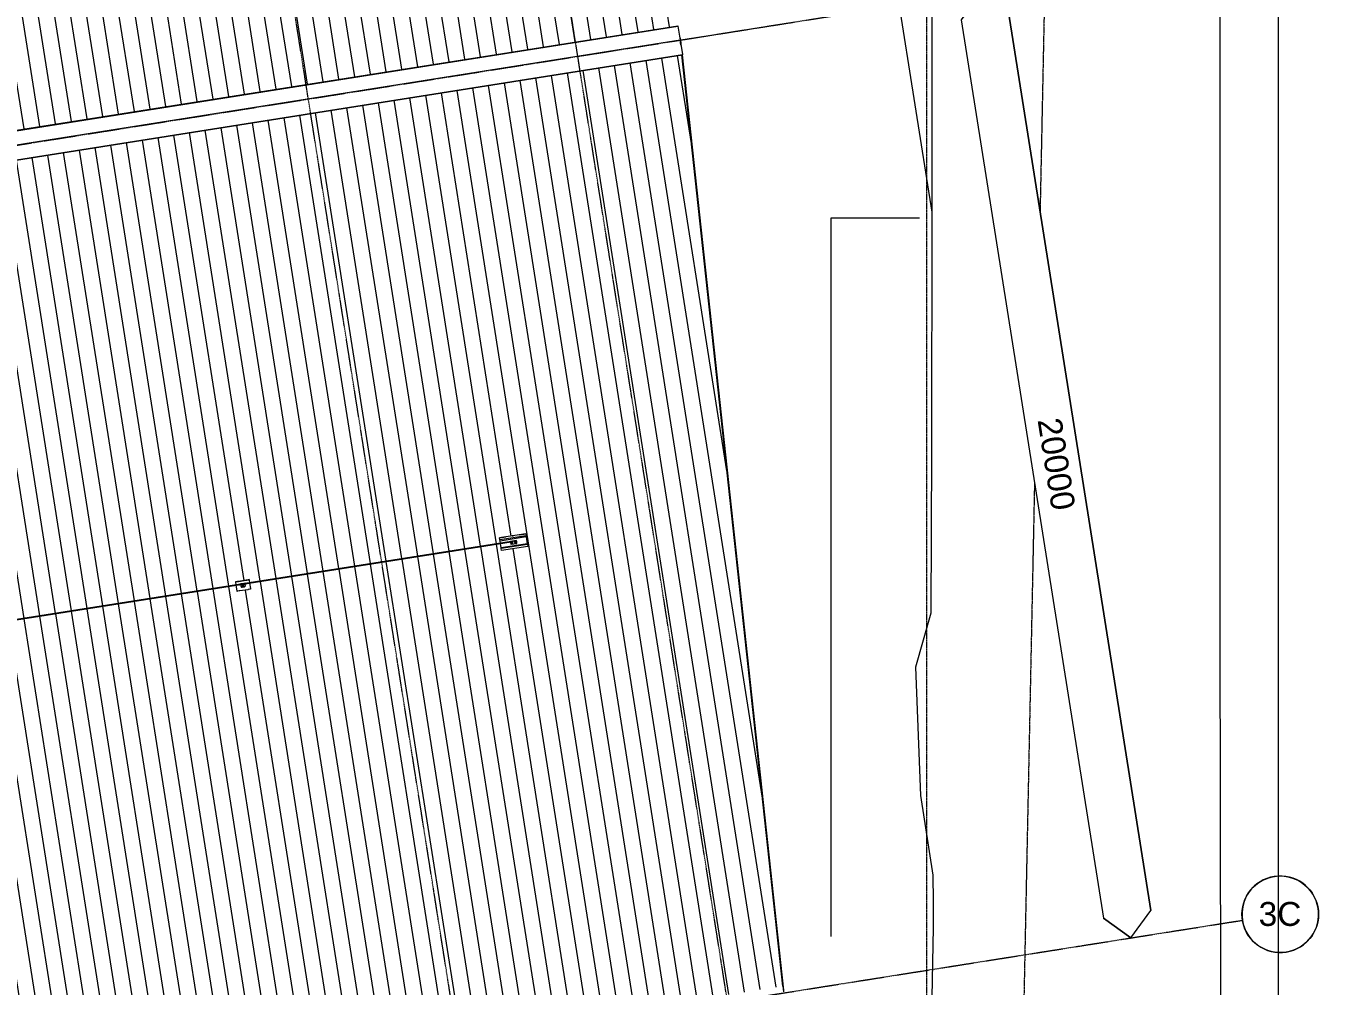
# Model space of a CAD drawing. Header units: millimetres. Extents: x -2355745 to -2216356, y 3958910 to 4068440.
# Drawn here: x -2245801 to -2218677, y 4013383 to 4033441 of the extents above; entities that cross this region are included whole.
import ezdxf

# ---------------------------------------------------------------- set-up
doc = ezdxf.new("R2010")
doc.units = ezdxf.units.MM
doc.linetypes.add('AEC_Double Dash', pattern=[39, 15, -4, 6, -4, 6, -4])
doc.linetypes.add('Grid Line', pattern=[21, 12, -3, 3, -3])
for name, color, linetype, lineweight in [('A-ANNO-NOTE', 131, 'Continuous', 5), ('A-DETL-GENF', 92, 'Continuous', 5), ('A-FLOR', 192, 'Continuous', 5), ('A-GENM', 13, 'Continuous', 5), ('A-ROOF', 132, 'Continuous', 5), ('A-ROOF-PATT', 132, 'Continuous', 5), ('C-PROP-LINE', 91, 'AEC_Double Dash', 13), ('C-TOPO', 7, 'Continuous', 5), ('Q-SPCQ', 91, 'Continuous', 5), ('S-GRID', 1, 'Continuous', 5), ('S-GRID-IDEN', 1, 'Continuous', 5)]:
    doc.layers.add(name, color=color, linetype=linetype, lineweight=lineweight)
doc.styles.add('Arial', font='arial.ttf', dxfattribs={"height": 500})

# ---------------------------------------------------------------- blocks, each defined once
blk = doc.blocks.new('Generic Models 1 - Generic Models 1-392193-ROOF - Part B')
at = {"layer": 'A-GENM'}
blk.add_line((-2219637, 4056708), (-2219637, 4013144), dxfattribs=at)
blk = doc.blocks.new('Static Line_Sayfa_Metal Deck_Pan Mount - Up to 15 _ pitch - Max 2 Users-1847625-ROOF - Part B')
at = {"layer": 'Q-SPCQ'}
for p, q in [((-2235359, 4022832), (-2235904, 4022746)), ((-2235359, 4022832), (-2235904, 4022746)), ((-2235359, 4022832), (-2235487, 4022812)), ((-2235487, 4022812), (-2235359, 4022832)), ((-2235487, 4022812), (-2235487, 4022812)), ((-2235359, 4022832), (-2235359, 4022832)), ((-2235359, 4022832), (-2235352, 4022789)), ((-2235359, 4022832), (-2235359, 4022832)), ((-2235661, 4022671), (-2241272, 4021785)), ((-2241270, 4021777), (-2235661, 4022663)), ((-2235776, 4022766), (-2235904, 4022746)), ((-2235904, 4022746), (-2235776, 4022766)), ((-2235897, 4022703), (-2235904, 4022746)), ((-2235904, 4022746), (-2235904, 4022746)), ((-2235904, 4022746), (-2235904, 4022746)), ((-2235352, 4022789), (-2235897, 4022703)), ((-2235894, 4022681), (-2235897, 4022703)), ((-2235349, 4022767), (-2235894, 4022681)), ((-2235887, 4022635), (-2235894, 4022681)), ((-2235871, 4022539), (-2235886, 4022629)), ((-2235326, 4022625), (-2235871, 4022539)), ((-2235869, 4022525), (-2235871, 4022539)), ((-2235324, 4022611), (-2235869, 4022525)), ((-2235863, 4022483), (-2235869, 4022525)), ((-2235317, 4022569), (-2235863, 4022483)), ((-2235776, 4022766), (-2235776, 4022766)), ((-2235550, 4022692), (-2235679, 4022672)), ((-2235679, 4022672), (-2235678, 4022669)), ((-2235678, 4022667), (-2235677, 4022662)), ((-2235677, 4022662), (-2235674, 4022642)), ((-2235674, 4022642), (-2235670, 4022618)), ((-2235665, 4022614), (-2235605, 4022623)), ((-2235661, 4022670), (-2235661, 4022671)), ((-2235661, 4022669), (-2235661, 4022671)), ((-2235653, 4022670), (-2235560, 4022689)), ((-2235559, 4022684), (-2235652, 4022665)), ((-2235652, 4022646), (-2235652, 4022645)), ((-2235631, 4022789), (-2235645, 4022787)), ((-2235645, 4022787), (-2235631, 4022789)), ((-2235617, 4022791), (-2235631, 4022789)), ((-2235631, 4022789), (-2235618, 4022791)), ((-2235627, 4022649), (-2235627, 4022650)), ((-2235617, 4022791), (-2235618, 4022791)), ((-2235605, 4022623), (-2235546, 4022632)), ((-2235593, 4022655), (-2235593, 4022654)), ((-2235567, 4022658), (-2235567, 4022659)), ((-2235550, 4022687), (-2235550, 4022692)), ((-2235550, 4022691), (-2235550, 4022692)), ((-2235549, 4022687), (-2235550, 4022691)), ((-2235550, 4022687), (-2235549, 4022687)), ((-2235549, 4022684), (-2235550, 4022687)), ((-2235546, 4022663), (-2235549, 4022684)), ((-2235542, 4022638), (-2235546, 4022663)), ((-2235352, 4022789), (-2235349, 4022767)), ((-2235349, 4022767), (-2235326, 4022625)), ((-2235326, 4022625), (-2235324, 4022611)), ((-2235324, 4022611), (-2235317, 4022569)), ((-2241271, 4021785), (-2314823, 4010188)), ((-2314821, 4010180), (-2241269, 4021777)), ((-2241376, 4021837), (-2241425, 4021829)), ((-2241425, 4021829), (-2241376, 4021837)), ((-2241425, 4021829), (-2241425, 4021829)), ((-2241425, 4021829), (-2241424, 4021819)), ((-2241424, 4021819), (-2241424, 4021819)), ((-2241424, 4021819), (-2241415, 4021762)), ((-2241377, 4021836), (-2241415, 4021830)), ((-2241415, 4021830), (-2241378, 4021836)), ((-2241414, 4021755), (-2241396, 4021642)), ((-2241377, 4021836), (-2241364, 4021834)), ((-2241363, 4021834), (-2241376, 4021837)), ((-2241376, 4021837), (-2241376, 4021837)), ((-2241363, 4021834), (-2241199, 4021860)), ((-2241201, 4021860), (-2241362, 4021834)), ((-2241337, 4021777), (-2241341, 4021775)), ((-2241340, 4021770), (-2241341, 4021775)), ((-2241339, 4021766), (-2241340, 4021770)), ((-2241339, 4021765), (-2241335, 4021765)), ((-2241209, 4021797), (-2241335, 4021778)), ((-2241333, 4021765), (-2241207, 4021785)), ((-2241233, 4021795), (-2241312, 4021783)), ((-2241312, 4021782), (-2241312, 4021783)), ((-2241312, 4021782), (-2241311, 4021781)), ((-2241303, 4021727), (-2241309, 4021769)), ((-2241286, 4021715), (-2241236, 4021723)), ((-2241285, 4021745), (-2241285, 4021745)), ((-2241277, 4021746), (-2241277, 4021746)), ((-2241275, 4021746), (-2241275, 4021746)), ((-2241256, 4021749), (-2241256, 4021749)), ((-2241254, 4021749), (-2241254, 4021750)), ((-2241246, 4021751), (-2241246, 4021751)), ((-2241232, 4021793), (-2241233, 4021795)), ((-2241233, 4021795), (-2241233, 4021795)), ((-2241230, 4021782), (-2241224, 4021740)), ((-2241203, 4021797), (-2241207, 4021798)), ((-2241205, 4021785), (-2241201, 4021787)), ((-2241203, 4021797), (-2241202, 4021792)), ((-2241202, 4021792), (-2241201, 4021787)), ((-2241188, 4021866), (-2241200, 4021860)), ((-2241198, 4021860), (-2241187, 4021866)), ((-2241188, 4021866), (-2241139, 4021874)), ((-2241139, 4021874), (-2241188, 4021866)), ((-2241188, 4021866), (-2241188, 4021866)), ((-2241149, 4021872), (-2241187, 4021866)), ((-2241186, 4021866), (-2241149, 4021872)), ((-2241139, 4021874), (-2241139, 4021874)), ((-2241139, 4021874), (-2241137, 4021864)), ((-2241137, 4021864), (-2241137, 4021864)), ((-2241137, 4021864), (-2241128, 4021807)), ((-2241127, 4021800), (-2241109, 4021687)), ((-2241396, 4021642), (-2241394, 4021632)), ((-2241384, 4021634), (-2241394, 4021632)), ((-2241347, 4021639), (-2241384, 4021633)), ((-2241333, 4021637), (-2241346, 4021639)), ((-2241168, 4021663), (-2241332, 4021637)), ((-2241156, 4021669), (-2241167, 4021663)), ((-2241118, 4021675), (-2241155, 4021670)), ((-2241108, 4021677), (-2241116, 4021676)), ((-2241109, 4021687), (-2241108, 4021677))]:
    blk.add_line(p, q, dxfattribs=at)
at = {"layer": 'Q-SPCQ', "flags": 128}
for points in [[(-2235652, 4022645), (-2235652, 4022644), (-2235652, 4022644), (-2235652, 4022643), (-2235652, 4022643), (-2235652, 4022642), (-2235651, 4022642), (-2235651, 4022641), (-2235651, 4022641), (-2235651, 4022640), (-2235650, 4022640), (-2235650, 4022639), (-2235650, 4022639), (-2235650, 4022639), (-2235649, 4022638), (-2235649, 4022638), (-2235648, 4022637), (-2235648, 4022637), (-2235648, 4022637), (-2235647, 4022636), (-2235647, 4022636), (-2235646, 4022636), (-2235646, 4022636), (-2235646, 4022635), (-2235645, 4022635), (-2235645, 4022635), (-2235644, 4022635), (-2235644, 4022635), (-2235643, 4022634), (-2235643, 4022634), (-2235642, 4022634), (-2235642, 4022634), (-2235641, 4022634), (-2235641, 4022634), (-2235640, 4022634), (-2235640, 4022634), (-2235639, 4022634), (-2235639, 4022634), (-2235638, 4022634), (-2235638, 4022634), (-2235637, 4022634), (-2235636, 4022634), (-2235636, 4022634), (-2235635, 4022634), (-2235635, 4022635), (-2235635, 4022635), (-2235634, 4022635), (-2235634, 4022635), (-2235633, 4022635), (-2235633, 4022636), (-2235632, 4022636), (-2235632, 4022636), (-2235631, 4022637), (-2235631, 4022637), (-2235631, 4022637), (-2235630, 4022638), (-2235630, 4022638), (-2235630, 4022638), (-2235629, 4022639), (-2235629, 4022639), (-2235629, 4022640), (-2235628, 4022640), (-2235628, 4022640), (-2235628, 4022641), (-2235628, 4022641), (-2235627, 4022642), (-2235627, 4022642), (-2235627, 4022643), (-2235627, 4022643), (-2235627, 4022644), (-2235627, 4022644), (-2235627, 4022645), (-2235626, 4022645), (-2235626, 4022646), (-2235626, 4022646), (-2235626, 4022647), (-2235626, 4022647), (-2235626, 4022648), (-2235627, 4022648), (-2235627, 4022649)], [(-2235593, 4022654), (-2235593, 4022654), (-2235593, 4022653), (-2235593, 4022653), (-2235592, 4022652), (-2235592, 4022652), (-2235592, 4022651), (-2235592, 4022651), (-2235592, 4022650), (-2235591, 4022650), (-2235591, 4022649), (-2235591, 4022649), (-2235591, 4022648), (-2235590, 4022648), (-2235590, 4022648), (-2235590, 4022647), (-2235589, 4022647), (-2235589, 4022646), (-2235588, 4022646), (-2235588, 4022646), (-2235588, 4022645), (-2235587, 4022645), (-2235587, 4022645), (-2235586, 4022645), (-2235586, 4022644), (-2235585, 4022644), (-2235585, 4022644), (-2235584, 4022644), (-2235584, 4022644), (-2235583, 4022644), (-2235583, 4022643), (-2235582, 4022643), (-2235582, 4022643), (-2235581, 4022643), (-2235581, 4022643), (-2235580, 4022643), (-2235580, 4022643), (-2235579, 4022643), (-2235579, 4022643), (-2235578, 4022643), (-2235578, 4022643), (-2235577, 4022643), (-2235577, 4022644), (-2235576, 4022644), (-2235576, 4022644), (-2235575, 4022644), (-2235575, 4022644), (-2235574, 4022645), (-2235574, 4022645), (-2235573, 4022645), (-2235573, 4022645), (-2235573, 4022646), (-2235572, 4022646), (-2235572, 4022646), (-2235571, 4022647), (-2235571, 4022647), (-2235571, 4022647), (-2235570, 4022648), (-2235570, 4022648), (-2235570, 4022649), (-2235569, 4022649), (-2235569, 4022649), (-2235569, 4022650), (-2235569, 4022650), (-2235568, 4022651), (-2235568, 4022651), (-2235568, 4022652), (-2235568, 4022652), (-2235568, 4022653), (-2235567, 4022653), (-2235567, 4022654), (-2235567, 4022654), (-2235567, 4022655), (-2235567, 4022655), (-2235567, 4022656), (-2235567, 4022656), (-2235567, 4022657), (-2235567, 4022657), (-2235567, 4022658), (-2235567, 4022658)], [(-2241337, 4021777), (-2241336, 4021777), (-2241336, 4021777), (-2241336, 4021777), (-2241335, 4021778), (-2241335, 4021778), (-2241335, 4021778)], [(-2241333, 4021765), (-2241333, 4021765), (-2241333, 4021765), (-2241334, 4021765), (-2241334, 4021765), (-2241335, 4021765), (-2241335, 4021765)], [(-2241277, 4021746), (-2241277, 4021745), (-2241277, 4021745), (-2241277, 4021744), (-2241277, 4021744), (-2241277, 4021743), (-2241276, 4021743), (-2241276, 4021742), (-2241276, 4021742), (-2241276, 4021742), (-2241276, 4021741), (-2241275, 4021741), (-2241275, 4021740), (-2241275, 4021740), (-2241274, 4021740), (-2241274, 4021739), (-2241274, 4021739), (-2241273, 4021739), (-2241273, 4021738), (-2241273, 4021738), (-2241272, 4021738), (-2241272, 4021738), (-2241272, 4021737), (-2241271, 4021737), (-2241271, 4021737), (-2241270, 4021737), (-2241270, 4021736), (-2241269, 4021736), (-2241269, 4021736), (-2241269, 4021736), (-2241268, 4021736), (-2241268, 4021736), (-2241267, 4021736), (-2241267, 4021736), (-2241266, 4021736), (-2241266, 4021736), (-2241265, 4021736), (-2241265, 4021736), (-2241264, 4021736), (-2241264, 4021736), (-2241264, 4021736)], [(-2241275, 4021746), (-2241275, 4021745), (-2241275, 4021745), (-2241275, 4021744), (-2241275, 4021744), (-2241275, 4021744), (-2241274, 4021743), (-2241274, 4021743), (-2241274, 4021743), (-2241274, 4021742), (-2241274, 4021742), (-2241274, 4021742), (-2241273, 4021741), (-2241273, 4021741), (-2241273, 4021741), (-2241273, 4021740), (-2241272, 4021740), (-2241272, 4021740), (-2241272, 4021740), (-2241271, 4021739), (-2241271, 4021739), (-2241271, 4021739), (-2241270, 4021739), (-2241270, 4021739), (-2241270, 4021738), (-2241269, 4021738), (-2241269, 4021738), (-2241269, 4021738), (-2241268, 4021738), (-2241268, 4021738), (-2241268, 4021738), (-2241267, 4021738), (-2241267, 4021737), (-2241266, 4021737), (-2241266, 4021737), (-2241266, 4021737), (-2241265, 4021737), (-2241265, 4021737), (-2241265, 4021737), (-2241264, 4021737), (-2241264, 4021738)], [(-2241264, 4021736), (-2241263, 4021736), (-2241263, 4021736), (-2241262, 4021736), (-2241262, 4021736), (-2241261, 4021736), (-2241261, 4021737), (-2241261, 4021737), (-2241260, 4021737), (-2241260, 4021737), (-2241259, 4021737), (-2241259, 4021738), (-2241259, 4021738), (-2241258, 4021738), (-2241258, 4021739), (-2241258, 4021739), (-2241257, 4021739), (-2241257, 4021740), (-2241257, 4021740), (-2241256, 4021740), (-2241256, 4021741), (-2241256, 4021741), (-2241255, 4021741), (-2241255, 4021742), (-2241255, 4021742), (-2241255, 4021743), (-2241255, 4021743), (-2241254, 4021744), (-2241254, 4021744), (-2241254, 4021744), (-2241254, 4021745), (-2241254, 4021745), (-2241254, 4021746), (-2241254, 4021746), (-2241254, 4021747), (-2241254, 4021747), (-2241254, 4021748), (-2241254, 4021748), (-2241254, 4021749), (-2241254, 4021749), (-2241254, 4021749)], [(-2241264, 4021738), (-2241264, 4021738), (-2241263, 4021738), (-2241263, 4021738), (-2241263, 4021738), (-2241262, 4021738), (-2241262, 4021738), (-2241261, 4021738), (-2241261, 4021738), (-2241261, 4021739), (-2241260, 4021739), (-2241260, 4021739), (-2241260, 4021739), (-2241259, 4021740), (-2241259, 4021740), (-2241259, 4021740), (-2241259, 4021740), (-2241258, 4021741), (-2241258, 4021741), (-2241258, 4021741), (-2241258, 4021741), (-2241257, 4021742), (-2241257, 4021742), (-2241257, 4021742), (-2241257, 4021743), (-2241257, 4021743), (-2241257, 4021744), (-2241256, 4021744), (-2241256, 4021744), (-2241256, 4021745), (-2241256, 4021745), (-2241256, 4021745), (-2241256, 4021746), (-2241256, 4021746), (-2241256, 4021747), (-2241256, 4021747), (-2241256, 4021747), (-2241256, 4021748), (-2241256, 4021748), (-2241256, 4021749), (-2241256, 4021749)], [(-2241209, 4021797), (-2241209, 4021797), (-2241208, 4021798), (-2241208, 4021798), (-2241208, 4021798), (-2241207, 4021798), (-2241207, 4021798)], [(-2241205, 4021785), (-2241205, 4021785), (-2241206, 4021785), (-2241206, 4021785), (-2241207, 4021785), (-2241207, 4021785), (-2241207, 4021785)]]:
    blk.add_lwpolyline(points, dxfattribs=at)
at = {"layer": 'Q-SPCQ'}
for centre, major_axis, ratio, start_param, end_param in [((-2235661, 4022670), (17.3, 2.7), 0.087156, 3.394665, 5.166175), ((-2235660, 4022665), (17.3, 2.7), 0.087156, 3.394665, 5.166175), ((-2235665, 4022618), (4.94, 0.78), 0.996195, 3.141593, 4.712389), ((-2235661, 4022670), (7.41, 1.17), 0.087156, 2.617994, 2.879793), ((-2235661, 4022670), (7.41, 1.17), 0.087156, 3.665191, 6.283185), ((-2235660, 4022665), (7.41, 1.17), 0.087156, 3.665191, 4.45059), ((-2235661, 4022670), (7.41, 1.17), 0.087156, 0, 1.570796), ((-2235660, 4022665), (7.41, 1.17), 0.087156, 5.235988, 6.021386), ((-2235660, 4022665), (7.41, 1.17), 0.087156, 0.261799, 1.047198), ((-2235640, 4022648), (12.8, 2), 0.996195, 0, 3.141593), ((-2235640, 4022648), (12.8, 2), 0.996195, 3.141593, 6.283185), ((-2235580, 4022657), (12.8, 2), 0.996195, 0, 3.141593), ((-2235580, 4022657), (12.8, 2), 0.996195, 3.141593, 6.283185), ((-2235568, 4022689), (17.3, 2.7), 0.087156, 5.166175, 6.283185), ((-2235567, 4022684), (17.3, 2.7), 0.087156, 5.166175, 6.283185), ((-2235547, 4022637), (4.94, 0.78), 0.996195, 4.712389, 6.283185), ((-2241414, 4021821), (9.88, 1.56), 0.996195, 1.570796, 3.141593), ((-2241414, 4021820), (9.88, 1.56), 0.996195, 1.570796, 3.141593), ((-2241378, 4021836), (0.988, 0.156), 0.087156, 0.252159, 1.570796), ((-2241377, 4021836), (0.988, 0.156), 0.087156, 0.252159, 1.570796), ((-2241363, 4021834), (0.988, 0.156), 0.087156, 3.393752, 4.712389), ((-2241362, 4021835), (0.988, 0.156), 0.087156, 3.393752, 3.833298), ((-2241362, 4021835), (0.988, 0.156), 0.087156, 4.492616, 4.712389), ((-2241373, 4021770), (69.1, 10.9), 0.087156, 0.229391, 0.458783), ((-2241288, 4021730), (14.8, 2.3), 0.996195, 3.141593, 4.712389), ((-2241288, 4021730), (14.8, 2.3), 0.996195, 3.435816, 4.147516), ((-2241266, 4021748), (19.6, 3.1), 0.996195, 1.570796, 3.141593), ((-2241266, 4021748), (19.6, 3.1), 0.996195, 1.570796, 4.712389), ((-2241266, 4021748), (11.6, 1.8), 0.996195, 1.570796, 4.712389), ((-2241266, 4021748), (19.6, 3.1), 0.996195, 0, 1.570796), ((-2241266, 4021748), (19.6, 3.1), 0.996195, 4.712389, 7.853982), ((-2241266, 4021748), (11.6, 1.8), 0.996195, 4.712389, 7.853982), ((-2241170, 4021802), (69.1, 10.9), 0.087156, 2.68281, 2.912201), ((-2241239, 4021737), (14.8, 2.3), 0.996195, 4.712389, 6.283185), ((-2241239, 4021738), (14.8, 2.3), 0.996195, 5.565007, 5.954166), ((-2241201, 4021860), (0.988, 0.156), 0.087156, 4.712389, 4.932162), ((-2241201, 4021860), (0.988, 0.156), 0.087156, 5.371707, 6.031026), ((-2241199, 4021860), (0.988, 0.156), 0.087156, 4.712389, 6.031026), ((-2241187, 4021866), (0.988, 0.156), 0.087156, 1.570796, 2.889433), ((-2241186, 4021866), (0.988, 0.156), 0.087156, 1.570796, 2.889433), ((-2241147, 4021863), (9.88, 1.56), 0.996195, 0.785398, 1.570796), ((-2241147, 4021862), (9.88, 1.56), 0.996195, 0, 1.570796), ((-2241147, 4021863), (9.88, 1.56), 0.996195, 0, 0.261799), ((-2241386, 4021643), (9.88, 1.56), 0.996195, 3.141593, 4.712389), ((-2241386, 4021643), (9.88, 1.56), 0.996195, 3.403392, 4.692006), ((-2241347, 4021639), (0.988, 0.156), 0.087156, 0.252159, 1.570796), ((-2241332, 4021637), (0.988, 0.156), 0.087156, 3.393752, 4.712389), ((-2241168, 4021663), (0.988, 0.156), 0.087156, 4.712389, 6.031026), ((-2241155, 4021670), (0.988, 0.156), 0.087156, 1.570796, 2.889433), ((-2241119, 4021685), (9.88, 1.56), 0.996195, 4.712389, 6.283185), ((-2241119, 4021685), (9.88, 1.56), 0.996195, 4.974188, 6.283185)]:
    blk.add_ellipse(centre, major_axis=major_axis, ratio=ratio, start_param=start_param, end_param=end_param, dxfattribs=at)
blk = doc.blocks.new('Ridge Capping - Ridge Capping-1882401-ROOF - Part B')
at = {"layer": 'A-ROOF'}
for p, q in [((-2323027, 4019089), (-2232178, 4033447)), ((-2323026, 4019081), (-2232177, 4033439)), ((-2232178, 4033447), (-2232177, 4033439)), ((-2232177, 4033439), (-2232130, 4033143)), ((-2232130, 4033143), (-2322979, 4018786)), ((-2232130, 4033143), (-2232083, 4032848)), ((-2322908, 4018494), (-2232083, 4032848)), ((-2322906, 4018487), (-2232082, 4032840)), ((-2232083, 4032848), (-2232082, 4032840))]:
    blk.add_line(p, q, dxfattribs=at)
blk = doc.blocks.new('Roof Gutters3 - Roof Gutters-1885272-ROOF - Part B')
at = {"layer": 'A-ROOF'}
for p, q in [((-2232140, 4033209), (-2232127, 4033145)), ((-2232121, 4033106), (-2232127, 4033145)), ((-2232127, 4033145), (-2232120, 4033083)), ((-2232114, 4033041), (-2232121, 4033106)), ((-2232094, 4032838), (-2229971, 4013260)), ((-2232092, 4032838), (-2229973, 4013300))]:
    blk.add_line(p, q, dxfattribs=at)
blk = doc.blocks.new('Family - ___-240017-ROOF - Part B')
at = {"layer": 'C-PROP-LINE'}
blk.add_line((-2226983, 4038163), (-2226983, 4009382), dxfattribs=at)
blk = doc.blocks.new('Family - ___-284748-ROOF - Part B')
at = {"layer": 'C-PROP-LINE'}
for p, q in [((-2223909, 4063727), (-2224611, 4029575)), ((-2224727, 4023916), (-2225151, 4003276))]:
    blk.add_line(p, q, dxfattribs=at)
blk = doc.blocks.new('Dimension - Grids _2D_ - 1-200-639481-ROOF - Part B')
at = {"layer": 'A-DETL-GENF'}
for p, q in [((-9323, 500), (-9823, 0)), ((-9823, 0), (-9323, 500)), ((9677, 500), (-9323, 500)), ((-9323, 500), (9677, 500)), ((10177, 0), (9677, 500)), ((10177, 0), (9677, 500)), ((-9823, 0), (-9323, -500)), ((-9823, 0), (-9323, -500)), ((9677, -500), (10177, 0)), ((10177, 0), (9677, -500)), ((-9323, -500), (9677, -500)), ((-9323, -500), (9677, -500))]:
    blk.add_line(p, q, dxfattribs=at)
blk = doc.blocks.new('Grid - A1-203820-ROOF - Part B')
at = {"layer": 'S-GRID-IDEN'}
blk.add_circle((0, 0), 4, dxfattribs=at)
for start, end in [(360, 180), (180, 360)]:
    blk.add_arc((0, 0), 4, start, end, dxfattribs=at)

msp = doc.modelspace()

# ---------------------------------------------------------------- hatches: boundary and pattern name
at = {"layer": 'A-ROOF-PATT'}
h = msp.add_hatch(dxfattribs=at)
h.set_pattern_fill('FP_4', color=256, style=0, pattern_type=2)
h.set_pattern_definition([(279, (-407230.8, -207712.5), (328.900217, 52.092677), [])])
h.paths.add_polyline_path([(-2323027, 4019089), (-2232192, 4033447), (-2236132, 4052512), (-2236188, 4052503), (-2236203, 4052598), (-2326114, 4038357), (-2325863, 4036765), (-2325828, 4036774), (-2323027, 4019089)])
h.paths.add_polyline_path([(-2322033, 4028611), (-2322027, 4028611), (-2322026, 4028611)])
h.paths.add_polyline_path([(-2320898, 4028794), (-2320893, 4028794), (-2320891, 4028794)])
h.paths.add_polyline_path([(-2319764, 4028977), (-2319758, 4028977), (-2319756, 4028977)])
h.paths.add_polyline_path([(-2318134, 4029240), (-2318134, 4029239), (-2318126, 4029240)])
h.paths.add_polyline_path([(-2243219, 4041298), (-2243214, 4041297), (-2243212, 4041298)])
h.paths.add_polyline_path([(-2242084, 4041480), (-2242079, 4041480), (-2242077, 4041480)])
h.paths.add_polyline_path([(-2240950, 4041662), (-2240944, 4041662), (-2240942, 4041662)])
h.paths.add_polyline_path([(-2240000, 4041815), (-2239999, 4041814), (-2239991, 4041816)])
h.paths.add_polyline_path([(-2239320, 4041924), (-2239320, 4041923), (-2239312, 4041925)])
h.paths.add_polyline_path([(-2323536, 4028193), (-2323578, 4028456), (-2323033, 4028543), (-2323018, 4028452), (-2322969, 4028460), (-2322780, 4028491), (-2317801, 4029295), (-2317807, 4029338), (-2317760, 4029346), (-2317760, 4029346), (-2317748, 4029350), (-2317748, 4029352), (-2317583, 4029378), (-2317583, 4029379), (-2317569, 4029377), (-2317522, 4029383), (-2317515, 4029340), (-2312168, 4030201), (-2312174, 4030245), (-2312127, 4030252), (-2312126, 4030253), (-2312115, 4030256), (-2312115, 4030259), (-2311950, 4030285), (-2311950, 4030285), (-2311936, 4030283), (-2311889, 4030289), (-2311882, 4030247), (-2306535, 4031107), (-2306541, 4031151), (-2306494, 4031159), (-2306494, 4031159), (-2306482, 4031163), (-2306482, 4031165), (-2306317, 4031191), (-2306317, 4031192), (-2306303, 4031190), (-2306256, 4031196), (-2306249, 4031153), (-2300903, 4032014), (-2300908, 4032058), (-2300862, 4032066), (-2300862, 4032066), (-2300850, 4032070), (-2300849, 4032072), (-2300684, 4032098), (-2300684, 4032098), (-2300670, 4032096), (-2300623, 4032102), (-2300616, 4032060), (-2295270, 4032921), (-2295275, 4032965), (-2295229, 4032972), (-2295229, 4032972), (-2295217, 4032976), (-2295216, 4032979), (-2295051, 4033005), (-2295051, 4033005), (-2295037, 4033003), (-2294990, 4033009), (-2294983, 4032967), (-2289637, 4033827), (-2289642, 4033871), (-2289596, 4033879), (-2289596, 4033879), (-2289584, 4033883), (-2289583, 4033885), (-2289418, 4033911), (-2289418, 4033912), (-2289405, 4033910), (-2289357, 4033916), (-2289350, 4033873), (-2284004, 4034734), (-2284009, 4034778), (-2283963, 4034786), (-2283963, 4034786), (-2283951, 4034790), (-2283950, 4034792), (-2283786, 4034818), (-2283785, 4034818), (-2283772, 4034816), (-2283724, 4034822), (-2283717, 4034780), (-2278371, 4035641), (-2278376, 4035685), (-2278330, 4035692), (-2278330, 4035692), (-2278318, 4035696), (-2278317, 4035699), (-2278153, 4035725), (-2278152, 4035725), (-2278139, 4035723), (-2278091, 4035729), (-2278085, 4035687), (-2272738, 4036547), (-2272743, 4036591), (-2272697, 4036599), (-2272697, 4036599), (-2272685, 4036603), (-2272684, 4036605), (-2272520, 4036631), (-2272519, 4036632), (-2272506, 4036630), (-2272458, 4036636), (-2272452, 4036593), (-2267105, 4037454), (-2267110, 4037498), (-2267064, 4037506), (-2267064, 4037506), (-2267052, 4037510), (-2267051, 4037512), (-2266887, 4037538), (-2266886, 4037538), (-2266873, 4037536), (-2266826, 4037542), (-2266819, 4037500), (-2261472, 4038361), (-2261478, 4038405), (-2261431, 4038412), (-2261431, 4038412), (-2261419, 4038416), (-2261419, 4038419), (-2261254, 4038445), (-2261253, 4038445), (-2261240, 4038443), (-2261193, 4038449), (-2261186, 4038407), (-2255839, 4039267), (-2255845, 4039311), (-2255798, 4039319), (-2255798, 4039319), (-2255786, 4039323), (-2255786, 4039325), (-2255621, 4039351), (-2255620, 4039352), (-2255607, 4039350), (-2255560, 4039356), (-2255553, 4039313), (-2250206, 4040174), (-2250212, 4040218), (-2250165, 4040226), (-2250165, 4040226), (-2250153, 4040230), (-2250153, 4040232), (-2249988, 4040258), (-2249988, 4040258), (-2249974, 4040256), (-2249927, 4040262), (-2249920, 4040220), (-2244573, 4041080), (-2244579, 4041125), (-2244532, 4041132), (-2244532, 4041132), (-2244520, 4041136), (-2244520, 4041139), (-2244355, 4041165), (-2244355, 4041165), (-2244341, 4041163), (-2244294, 4041169), (-2244285, 4041127), (-2244238, 4041134), (-2244037, 4041166), (-2243499, 4041252), (-2243433, 4041263), (-2243002, 4041332), (-2242836, 4041359), (-2242831, 4041360), (-2239070, 4041965), (-2239084, 4042056), (-2238539, 4042143), (-2238497, 4041880), (-2239042, 4041793), (-2239068, 4041958), (-2239195, 4041937), (-2244286, 4041119), (-2244264, 4040973), (-2244312, 4040966), (-2244324, 4040971), (-2244324, 4040968), (-2244343, 4040965), (-2244489, 4040942), (-2244489, 4040942), (-2244502, 4040935), (-2244549, 4040929), (-2244572, 4041073), (-2249919, 4040212), (-2249897, 4040067), (-2249945, 4040060), (-2249957, 4040064), (-2249957, 4040062), (-2249976, 4040058), (-2250122, 4040036), (-2250122, 4040035), (-2250135, 4040029), (-2250182, 4040023), (-2250205, 4040166), (-2255552, 4039305), (-2255530, 4039160), (-2255578, 4039153), (-2255590, 4039157), (-2255590, 4039155), (-2255609, 4039152), (-2255755, 4039129), (-2255755, 4039128), (-2255768, 4039122), (-2255815, 4039116), (-2255838, 4039259), (-2261184, 4038399), (-2261163, 4038253), (-2261211, 4038246), (-2261223, 4038251), (-2261223, 4038248), (-2261242, 4038245), (-2261388, 4038222), (-2261388, 4038222), (-2261400, 4038215), (-2261448, 4038209), (-2261471, 4038353), (-2266817, 4037492), (-2266796, 4037347), (-2266844, 4037340), (-2266855, 4037344), (-2266856, 4037342), (-2266875, 4037338), (-2267021, 4037316), (-2267021, 4037315), (-2267033, 4037309), (-2267081, 4037303), (-2267104, 4037446), (-2272450, 4036585), (-2272429, 4036440), (-2272476, 4036433), (-2272488, 4036437), (-2272489, 4036435), (-2272508, 4036432), (-2272654, 4036409), (-2272654, 4036408), (-2272666, 4036402), (-2272714, 4036396), (-2272737, 4036539), (-2278083, 4035679), (-2278062, 4035534), (-2278109, 4035527), (-2278121, 4035531), (-2278122, 4035528), (-2278141, 4035525), (-2278287, 4035502), (-2278287, 4035502), (-2278299, 4035495), (-2278347, 4035489), (-2278370, 4035633), (-2283716, 4034772), (-2283694, 4034627), (-2283742, 4034620), (-2283754, 4034624), (-2283755, 4034622), (-2283774, 4034619), (-2283919, 4034596), (-2283919, 4034595), (-2283932, 4034589), (-2283979, 4034583), (-2284002, 4034726), (-2289349, 4033865), (-2289327, 4033720), (-2289375, 4033713), (-2289387, 4033717), (-2289388, 4033715), (-2289407, 4033712), (-2289552, 4033689), (-2289552, 4033689), (-2289565, 4033682), (-2289612, 4033676), (-2289635, 4033819), (-2294982, 4032959), (-2294960, 4032814), (-2295008, 4032807), (-2295020, 4032811), (-2295021, 4032808), (-2295040, 4032805), (-2295185, 4032782), (-2295185, 4032782), (-2295198, 4032775), (-2295245, 4032770), (-2295268, 4032913), (-2300615, 4032052), (-2300593, 4031907), (-2300641, 4031900), (-2300653, 4031904), (-2300654, 4031902), (-2300673, 4031899), (-2300818, 4031876), (-2300818, 4031875), (-2300831, 4031869), (-2300878, 4031863), (-2300901, 4032006), (-2306248, 4031146), (-2306226, 4031000), (-2306274, 4030993), (-2306286, 4030997), (-2306287, 4030995), (-2306306, 4030992), (-2306451, 4030969), (-2306451, 4030969), (-2306464, 4030962), (-2306511, 4030956), (-2306534, 4031099), (-2311881, 4030239), (-2311859, 4030094), (-2311907, 4030087), (-2311919, 4030091), (-2311919, 4030088), (-2311938, 4030085), (-2312084, 4030062), (-2312084, 4030062), (-2312097, 4030055), (-2312144, 4030050), (-2312167, 4030193), (-2317514, 4029332), (-2317492, 4029187), (-2317540, 4029180), (-2317552, 4029184), (-2317552, 4029182), (-2317571, 4029179), (-2317717, 4029156), (-2317717, 4029155), (-2317730, 4029149), (-2317777, 4029143), (-2317800, 4029286), (-2323017, 4028443), (-2322991, 4028280), (-2323534, 4028193)])
h.paths.add_polyline_path([(-2318158, 4029235), (-2318156, 4029237), (-2318156, 4029236)])
h.paths.add_polyline_path([(-2239344, 4041920), (-2239341, 4041921), (-2239341, 4041920)])
h = msp.add_hatch(dxfattribs=at)
h.set_pattern_fill('FP_5', color=256, style=0, pattern_type=2)
h.set_pattern_definition([(98.961, (-407140.05, -208134.7), (-328.9356, -51.86879), [])])
h.paths.add_polyline_path([(-2319878, 3999209), (-2229988, 4013383), (-2232097, 4032838), (-2322906, 4018487), (-2322905, 4018474), (-2322929, 4018468), (-2319916, 3999445)])
h.paths.add_polyline_path([(-2240810, 4021850), (-2240812, 4021851), (-2240820, 4021849)])
h.paths.add_polyline_path([(-2319971, 4009369), (-2319973, 4009370), (-2319981, 4009369)])
h.paths.add_polyline_path([(-2320728, 4009101), (-2320769, 4009364), (-2320224, 4009450), (-2320207, 4009339), (-2320170, 4009345), (-2320156, 4009348), (-2314965, 4010167), (-2314974, 4010232), (-2314926, 4010239), (-2314914, 4010234), (-2314913, 4010237), (-2314895, 4010240), (-2314749, 4010262), (-2314749, 4010263), (-2314736, 4010269), (-2314689, 4010275), (-2314678, 4010210), (-2309307, 4011057), (-2309316, 4011124), (-2309268, 4011131), (-2309256, 4011126), (-2309256, 4011129), (-2309237, 4011132), (-2309091, 4011154), (-2309091, 4011155), (-2309081, 4011161), (-2309078, 4011161), (-2309031, 4011167), (-2309021, 4011102), (-2303649, 4011949), (-2303658, 4012016), (-2303610, 4012023), (-2303598, 4012018), (-2303598, 4012021), (-2303579, 4012024), (-2303433, 4012046), (-2303433, 4012047), (-2303423, 4012053), (-2303420, 4012053), (-2303373, 4012059), (-2303363, 4011994), (-2297992, 4012841), (-2298001, 4012908), (-2297953, 4012915), (-2297941, 4012911), (-2297940, 4012913), (-2297922, 4012916), (-2297775, 4012938), (-2297775, 4012939), (-2297761, 4012946), (-2297715, 4012951), (-2297705, 4012887), (-2292334, 4013734), (-2292343, 4013800), (-2292295, 4013807), (-2292283, 4013803), (-2292282, 4013805), (-2292264, 4013808), (-2292118, 4013831), (-2292118, 4013831), (-2292107, 4013837), (-2292105, 4013838), (-2292058, 4013843), (-2292048, 4013779), (-2286676, 4014626), (-2286685, 4014692), (-2286637, 4014699), (-2286625, 4014695), (-2286625, 4014697), (-2286606, 4014700), (-2286460, 4014723), (-2286460, 4014723), (-2286447, 4014730), (-2286400, 4014735), (-2286390, 4014671), (-2281019, 4015518), (-2281028, 4015584), (-2280980, 4015591), (-2280968, 4015587), (-2280967, 4015589), (-2280949, 4015592), (-2280802, 4015615), (-2280802, 4015615), (-2280792, 4015621), (-2280790, 4015622), (-2280742, 4015628), (-2280732, 4015563), (-2275361, 4016410), (-2275370, 4016476), (-2275322, 4016483), (-2275310, 4016479), (-2275309, 4016481), (-2275291, 4016484), (-2275145, 4016507), (-2275145, 4016507), (-2275134, 4016514), (-2275132, 4016514), (-2275085, 4016520), (-2275074, 4016455), (-2269703, 4017302), (-2269712, 4017369), (-2269664, 4017375), (-2269652, 4017371), (-2269652, 4017373), (-2269633, 4017377), (-2269487, 4017399), (-2269487, 4017400), (-2269474, 4017406), (-2269427, 4017412), (-2269417, 4017347), (-2264046, 4018194), (-2264054, 4018261), (-2264007, 4018267), (-2263995, 4018263), (-2263994, 4018266), (-2263976, 4018269), (-2263829, 4018291), (-2263829, 4018292), (-2263819, 4018298), (-2263817, 4018298), (-2263769, 4018304), (-2263759, 4018239), (-2258388, 4019086), (-2258397, 4019153), (-2258349, 4019160), (-2258337, 4019155), (-2258336, 4019158), (-2258318, 4019161), (-2258172, 4019183), (-2258172, 4019184), (-2258161, 4019190), (-2258159, 4019190), (-2258112, 4019196), (-2258101, 4019131), (-2252730, 4019978), (-2252739, 4020045), (-2252691, 4020052), (-2252679, 4020047), (-2252679, 4020050), (-2252660, 4020053), (-2252514, 4020075), (-2252514, 4020076), (-2252501, 4020082), (-2252454, 4020088), (-2252444, 4020023), (-2247072, 4020870), (-2247081, 4020937), (-2247033, 4020944), (-2247021, 4020940), (-2247021, 4020942), (-2247002, 4020945), (-2246856, 4020967), (-2246856, 4020968), (-2246846, 4020974), (-2246844, 4020974), (-2246796, 4020980), (-2246786, 4020916), (-2241415, 4021762), (-2241424, 4021829), (-2241376, 4021836), (-2241364, 4021832), (-2241363, 4021834), (-2241351, 4021836), (-2241198, 4021860), (-2241198, 4021860), (-2241186, 4021867), (-2241138, 4021872), (-2241126, 4021808), (-2241085, 4021815), (-2235887, 4022638), (-2235904, 4022746), (-2235359, 4022832), (-2235317, 4022569), (-2235863, 4022483), (-2235886, 4022628), (-2236157, 4022586), (-2236418, 4022544), (-2236449, 4022539), (-2241127, 4021800), (-2241109, 4021677), (-2241156, 4021669), (-2241156, 4021669), (-2241168, 4021665), (-2241168, 4021663), (-2241333, 4021638), (-2241334, 4021637), (-2241347, 4021639), (-2241394, 4021633), (-2241414, 4021755), (-2246785, 4020908), (-2246767, 4020785), (-2246813, 4020777), (-2246813, 4020777), (-2246825, 4020773), (-2246826, 4020771), (-2246991, 4020746), (-2246991, 4020745), (-2247005, 4020747), (-2247052, 4020741), (-2247071, 4020863), (-2252442, 4020016), (-2252425, 4019893), (-2252471, 4019885), (-2252471, 4019885), (-2252483, 4019881), (-2252484, 4019879), (-2252648, 4019853), (-2252649, 4019853), (-2252662, 4019855), (-2252710, 4019849), (-2252729, 4019970), (-2258100, 4019123), (-2258082, 4019001), (-2258129, 4018993), (-2258129, 4018993), (-2258141, 4018989), (-2258141, 4018987), (-2258306, 4018961), (-2258307, 4018961), (-2258320, 4018963), (-2258367, 4018957), (-2258389, 4019078), (-2263758, 4018231), (-2263740, 4018109), (-2263787, 4018101), (-2263787, 4018101), (-2263799, 4018097), (-2263799, 4018095), (-2263964, 4018069), (-2263964, 4018069), (-2263978, 4018071), (-2264025, 4018065), (-2264044, 4018186), (-2269416, 4017339), (-2269398, 4017216), (-2269444, 4017209), (-2269444, 4017209), (-2269456, 4017205), (-2269457, 4017203), (-2269622, 4017177), (-2269622, 4017177), (-2269636, 4017179), (-2269683, 4017173), (-2269702, 4017294), (-2275073, 4016447), (-2275055, 4016324), (-2275102, 4016317), (-2275102, 4016317), (-2275114, 4016313), (-2275115, 4016310), (-2275279, 4016285), (-2275280, 4016285), (-2275293, 4016287), (-2275341, 4016281), (-2275360, 4016402), (-2280731, 4015555), (-2280713, 4015432), (-2280760, 4015425), (-2280760, 4015425), (-2280772, 4015421), (-2280772, 4015418), (-2280937, 4015393), (-2280937, 4015392), (-2280951, 4015395), (-2280998, 4015389), (-2281017, 4015510), (-2286389, 4014663), (-2286371, 4014540), (-2286417, 4014533), (-2286417, 4014533), (-2286429, 4014529), (-2286430, 4014526), (-2286595, 4014501), (-2286595, 4014500), (-2286609, 4014502), (-2286656, 4014497), (-2286675, 4014618), (-2292046, 4013771), (-2292029, 4013648), (-2292075, 4013640), (-2292075, 4013640), (-2292087, 4013636), (-2292088, 4013634), (-2292252, 4013609), (-2292253, 4013608), (-2292266, 4013610), (-2292314, 4013604), (-2292333, 4013726), (-2297704, 4012879), (-2297686, 4012756), (-2297733, 4012748), (-2297733, 4012748), (-2297745, 4012744), (-2297745, 4012742), (-2297910, 4012717), (-2297911, 4012716), (-2297924, 4012718), (-2297971, 4012712), (-2297990, 4012834), (-2303362, 4011987), (-2303344, 4011864), (-2303390, 4011856), (-2303390, 4011856), (-2303402, 4011852), (-2303403, 4011850), (-2303568, 4011824), (-2303568, 4011824), (-2303582, 4011826), (-2303629, 4011820), (-2303648, 4011941), (-2309019, 4011094), (-2309002, 4010972), (-2309048, 4010964), (-2309048, 4010964), (-2309060, 4010960), (-2309061, 4010958), (-2309225, 4010932), (-2309226, 4010932), (-2309239, 4010934), (-2309287, 4010928), (-2309306, 4011049), (-2314677, 4010202), (-2314659, 4010080), (-2314706, 4010072), (-2314706, 4010072), (-2314718, 4010068), (-2314718, 4010066), (-2314883, 4010040), (-2314884, 4010040), (-2314897, 4010042), (-2314944, 4010036), (-2314964, 4010158), (-2315151, 4010128), (-2315209, 4010119), (-2315309, 4010104), (-2315671, 4010047), (-2315709, 4010041), (-2315931, 4010006), (-2316195, 4009964), (-2316236, 4009958), (-2316525, 4009912), (-2316684, 4009887), (-2316895, 4009854), (-2317159, 4009813), (-2317200, 4009806), (-2317489, 4009760), (-2317648, 4009735), (-2317859, 4009702), (-2318120, 4009661), (-2318157, 4009655), (-2320205, 4009330), (-2320183, 4009187), (-2320726, 4009101)])

# ---------------------------------------------------------------- linework, layer by layer
at = {"layer": 'A-FLOR'}
for p, q in [((-2220848, 4031021), (-2220843, 4040886)), ((-2226880, 4037510), (-2226871, 4030892)), ((-2232127, 4033146), (-2229727, 4033527)), ((-2220849, 4020910), (-2220848, 4031021)), ((-2226871, 4030892), (-2226873, 4029552)), ((-2227133, 4029426), (-2228983, 4029426)), ((-2228983, 4029426), (-2228983, 4014420)), ((-2226881, 4024562), (-2226891, 4021175)), ((-2220834, 4013144), (-2220849, 4020910)), ((-2227212, 4020042), (-2227212, 4020042)), ((-2227212, 4020042), (-2227106, 4017364)), ((-2227106, 4017364), (-2227106, 4017364)), ((-2226848, 4015152), (-2226848, 4015152))]:
    msp.add_line(p, q, dxfattribs=at)
at = {"layer": 'A-ROOF'}
for p, q in [((-2232130, 4033143), (-2232130, 4033144)), ((-2229988, 4013383), (-2232097, 4032838))]:
    msp.add_line(p, q, dxfattribs=at)
at = {"layer": 'C-TOPO'}
for p, q in [((-2229674, 4047239), (-2226873, 4029552)), ((-2226873, 4029552), (-2226881, 4024562)), ((-2226891, 4021175), (-2227212, 4020042)), ((-2227212, 4020042), (-2227106, 4017364)), ((-2227106, 4017364), (-2226855, 4015698)), ((-2226855, 4015698), (-2226848, 4015152)), ((-2226848, 4015152), (-2226845, 4014608)), ((-2226845, 4014608), (-2226872, 4013144))]:
    msp.add_line(p, q, dxfattribs=at)
at = {"layer": 'S-GRID', "linetype": 'Grid Line'}
for p, q in [((-2235782, 4005913), (-2245416, 4066735)), ((-2229896, 4005190), (-2239390, 4065128)), ((-2322866, 4018774), (-2223511, 4034511)), ((-2319727, 3999022), (-2220383, 4014757))]:
    msp.add_line(p, q, dxfattribs=at)

# ---------------------------------------------------------------- block references
at = {"layer": 'A-DETL-GENF', "rotation": 279.0003283881447}
msp.add_blockref('Dimension - Grids _2D_ - 1-200-639481-ROOF - Part B', (-2224304, 4024440), dxfattribs=at)
at = {"layer": 'A-GENM'}
msp.add_blockref('Generic Models 1 - Generic Models 1-392193-ROOF - Part B', (0, 0), dxfattribs=at)
at = {"layer": 'A-ROOF'}
for name in ['Roof Gutters3 - Roof Gutters-1885272-ROOF - Part B', 'Ridge Capping - Ridge Capping-1882401-ROOF - Part B']:
    msp.add_blockref(name, (0, 0), dxfattribs=at)
at = {"layer": 'C-PROP-LINE'}
for name in ['Family - ___-284748-ROOF - Part B', 'Family - ___-240017-ROOF - Part B']:
    msp.add_blockref(name, (0, 0), dxfattribs=at)
at = {"layer": 'Q-SPCQ'}
msp.add_blockref('Static Line_Sayfa_Metal Deck_Pan Mount - Up to 15 _ pitch - Max 2 Users-1847625-ROOF - Part B', (0, 0), dxfattribs=at)
at = {"layer": 'S-GRID-IDEN', "xscale": 199.9999999999999, "yscale": 199.9999999999999, "zscale": 199.9999999999999, "rotation": 279.0003283881443}
msp.add_blockref('Grid - A1-203820-ROOF - Part B', (-2219592, 4014882), dxfattribs=at)

# ---------------------------------------------------------------- texts
at = {"layer": 'A-ANNO-NOTE', "insert": (-2224171, 4025289), "char_height": 500, "width": 2324.89, "attachment_point": 1, "rotation": 279.0003, "style": 'Arial'}
msp.add_mtext('20000', dxfattribs=at)
at = {"layer": 'S-GRID-IDEN', "insert": (-2220043, 4015139), "char_height": 500, "width": 1074.26, "attachment_point": 1, "style": 'Arial'}
msp.add_mtext('3C', dxfattribs=at)

doc.saveas('drawing.dxf')
